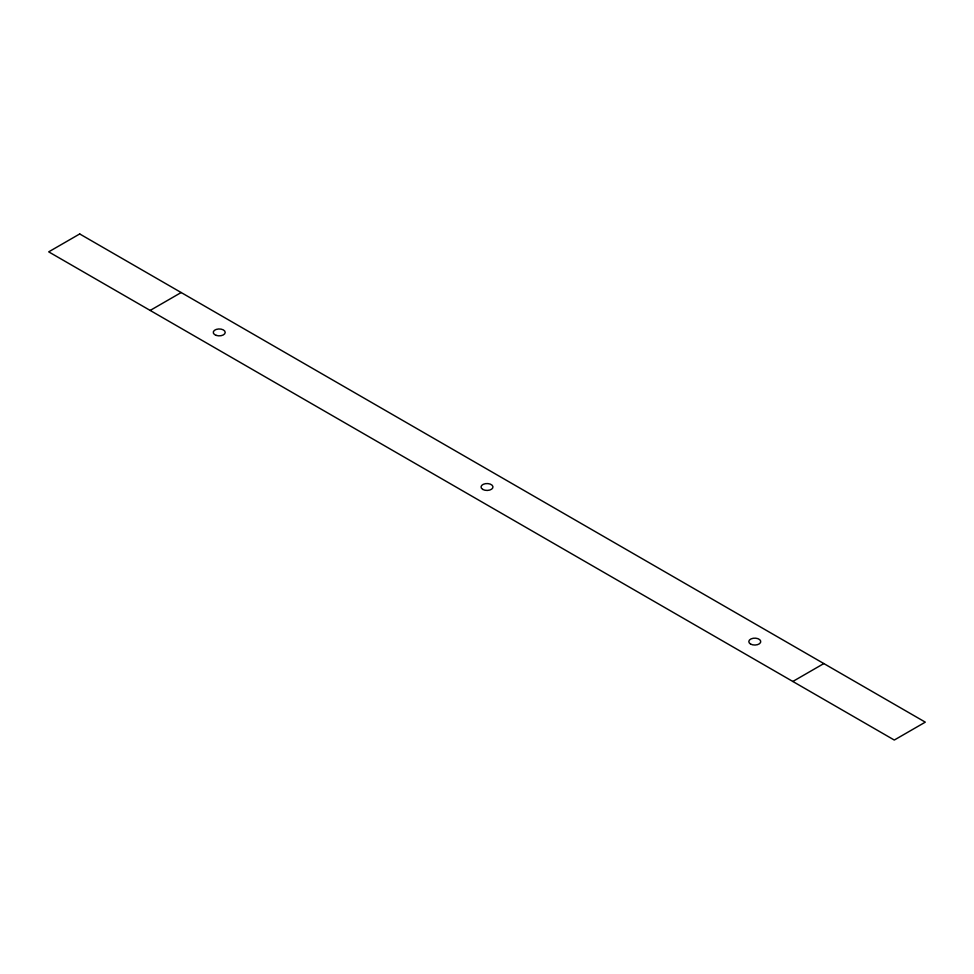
<?xml version="1.0" encoding="UTF-8"?>
<svg xmlns="http://www.w3.org/2000/svg" width="974" height="974" viewBox="0 0 974 974"><rect width="100%" height="100%" fill="white"/><g stroke="black" fill="none" stroke-linecap="round" stroke-linejoin="round"><path stroke-width="1.46" d="M150.166 310.438L181.176 292.529M792.824 681.471L823.834 663.562M79.71 233.955L48.7 251.852L894.29 740.045L925.3 722.148L79.71 233.955M750.54 644.033A5.978 3.458 0 0 0 760.548 642.487A5.978 3.458 0 0 0 753.219 638.262A5.978 3.458 0 0 0 750.54 644.033M216.24 335.397A5.978 3.458 0 0 0 225.213 332.402A5.978 3.458 0 0 0 216.24 329.419A5.978 3.458 0 0 0 216.24 335.397M482.775 489.435A5.978 3.458 0 0 0 492.771 487.889A5.978 3.458 0 0 0 485.454 483.664A5.978 3.458 0 0 0 482.775 489.435"/></g></svg>
